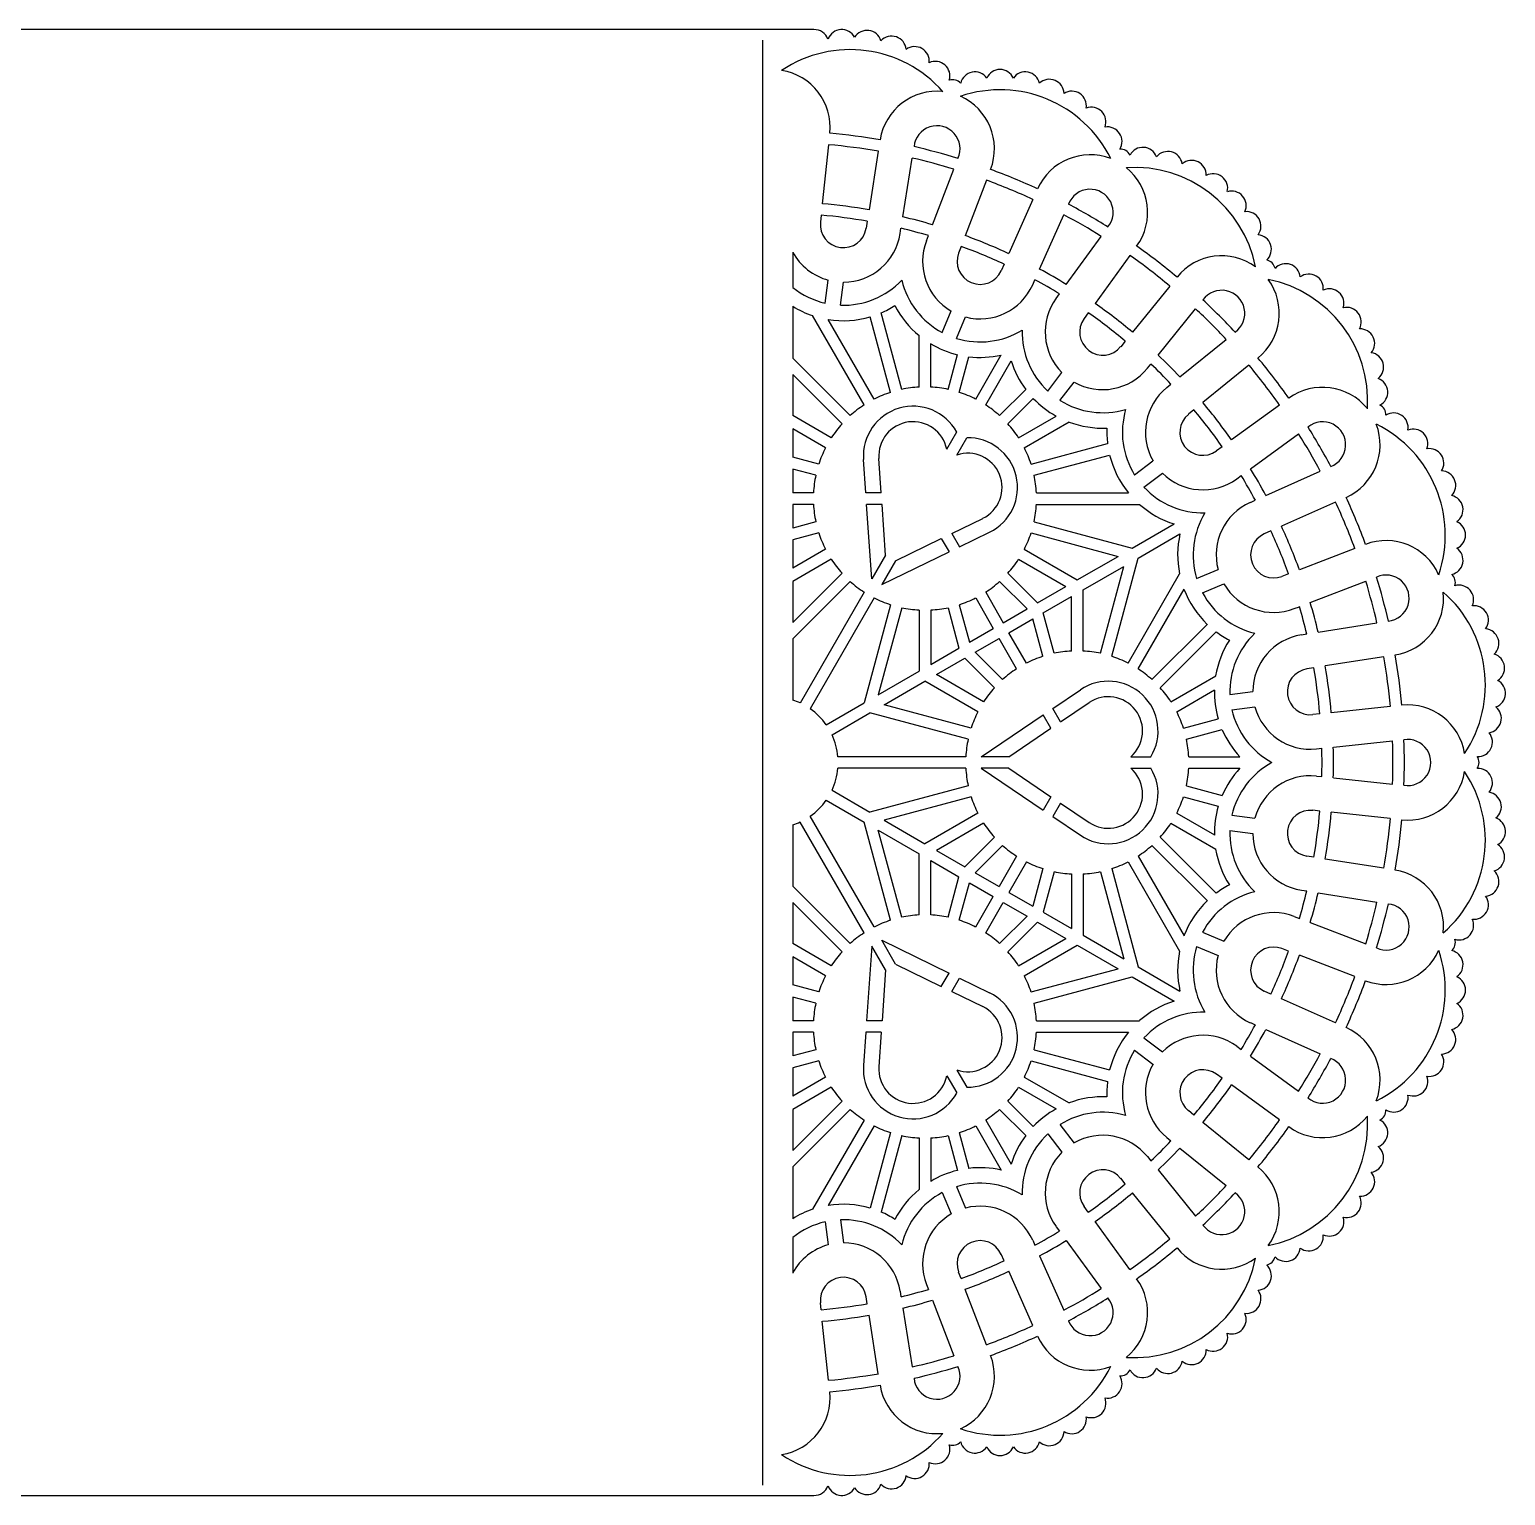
# Model space of a CAD drawing. Extents: x 40 to 332, y 42 to 187.
# Drawn here: x 185.6 to 331.6, y 42.2 to 187.2 of the extents above; entities that cross this region are included whole.
import ezdxf

# ---------------------------------------------------------------- set-up
doc = ezdxf.new("R2010")
doc.units = 0
doc.layers.get('0').update_dxf_attribs({"linetype": 'CONTINUOUS'})

msp = doc.modelspace()

# ---------------------------------------------------------------- linework, layer by layer
for p, q in [((263.18, 187.2), (108.01, 187.2)), ((258.1, 186.16), (258.1, 43.23)), ((264.63, 175.81), (264.02, 169.97)), ((269.56, 175.16), (268.64, 169.36)), ((271.98, 168.67), (272.9, 174.48)), ((274.92, 167.88), (277.03, 173.38)), ((280.26, 172.29), (278.16, 166.81)), ((284.85, 170.39), (282.47, 165.03)), ((263.9, 168.83), (263.83, 168.14)), ((268.46, 168.23), (268.36, 167.54)), ((285.51, 163.5), (287.9, 168.87)), ((271.72, 167.01), (271.8, 167.54)), ((274.32, 166.31), (274.51, 166.82)), ((288.15, 161.98), (291.61, 166.73)), ((261.1, 165.19), (261.1, 161.69)), ((277.75, 165.75), (277.5, 165.09)), ((282, 163.98), (281.72, 163.34)), ((294.45, 164.85), (291, 160.1)), ((264.31, 160.13), (264.61, 162.41)), ((265.82, 159.93), (266.12, 162.21)), ((284.83, 161.96), (285.05, 162.45)), ((287.16, 160.61), (287.48, 161.05)), ((298.39, 161.82), (294.7, 157.26)), ((261.1, 159.83), (261.1, 154.69)), ((271.87, 151.6), (269.84, 159.17)), ((275.89, 157.23), (276.77, 159.36)), ((290.33, 159.18), (289.91, 158.61)), ((297.24, 155), (300.94, 159.57)), ((268.16, 150.07), (263.06, 158.9)), ((269.15, 150.64), (264.6, 158.52)), ((270.76, 151.31), (268.76, 158.78)), ((277.3, 156.65), (278.18, 158.77)), ((273.6, 151.83), (273.6, 156.94)), ((293.98, 156.38), (293.54, 155.83)), ((299.4, 152.85), (303.97, 156.55)), ((274.74, 151.83), (274.74, 156.13)), ((276.47, 151.6), (277.39, 155.04)), ((277.57, 151.31), (278.52, 154.84)), ((279.19, 150.64), (281.71, 155.01)), ((266.78, 149.01), (261.1, 154.69)), ((280.18, 150.07), (282.7, 154.44)), ((296.18, 153.69), (296.52, 154.11)), ((306.22, 153.99), (301.66, 150.3)), ((261.1, 153.07), (261.1, 149.01)), ((265.97, 148.2), (261.1, 153.07)), ((286.33, 151.44), (287.72, 153.26)), ((287.53, 150.51), (288.93, 152.33)), ((298.09, 151.79), (298.5, 152.12)), ((281.56, 149.01), (284.15, 151.59)), ((282.37, 148.2), (284.89, 150.72)), ((264.91, 146.81), (261.1, 149.01)), ((283.43, 146.81), (287.16, 148.96)), ((300.77, 149.58), (300.23, 149.14)), ((309.25, 150.05), (304.5, 146.6)), ((261.1, 147.69), (261.1, 144.9)), ((264.33, 145.82), (261.1, 147.69)), ((284, 145.82), (288.43, 148.38)), ((276.33, 145.68), (277.31, 147.39)), ((277.31, 145.11), (278.3, 146.82)), ((284.67, 144.21), (292.24, 146.24)), ((306.37, 143.75), (311.13, 147.21)), ((263.67, 144.21), (261.1, 144.9)), ((268.32, 141.38), (268.09, 144.68)), ((269.85, 141.38), (269.61, 144.78)), ((284.97, 143.11), (292.44, 145.11)), ((303.58, 145.93), (303.01, 145.52)), ((261.1, 143.72), (261.1, 141.38)), ((263.37, 143.11), (261.1, 143.72)), ((294.91, 143.14), (296.73, 144.54)), ((295.83, 141.93), (297.66, 143.33)), ((307.9, 141.12), (313.27, 143.51)), ((305.01, 142.76), (305.45, 143.08)), ((263.14, 141.38), (261.1, 141.38)), ((261.1, 140.23), (261.1, 137.89)), ((263.14, 140.23), (261.1, 140.23)), ((269.85, 141.38), (268.32, 141.38)), ((268.92, 132.86), (268.4, 140.23)), ((269.93, 140.23), (268.4, 140.23)), ((270.28, 135.22), (269.93, 140.23)), ((285.19, 141.38), (294.3, 141.38)), ((285.19, 140.23), (295.39, 140.23)), ((306.36, 140.43), (306.85, 140.65)), ((314.78, 140.46), (309.43, 138.07)), ((276.82, 137.35), (279.89, 138.85)), ((263.37, 138.5), (261.1, 137.89)), ((263.67, 137.4), (261.1, 136.71)), ((276.82, 137.35), (277.58, 136.03)), ((277.58, 136.03), (280.56, 137.48)), ((284.67, 137.4), (293.28, 135.09)), ((284.97, 138.5), (294.68, 135.9)), ((294.68, 135.9), (298.83, 138.3)), ((295.25, 134.91), (299.4, 137.31)), ((308.38, 137.6), (307.74, 137.32)), ((261.1, 136.71), (261.1, 133.92)), ((264.33, 135.79), (261.1, 133.92)), ((271.27, 134.65), (275.79, 136.85)), ((275.79, 136.85), (276.56, 135.53)), ((284, 135.79), (289.24, 132.76)), ((316.69, 135.86), (311.21, 133.76)), ((264.91, 134.8), (261.1, 132.6)), ((270.28, 135.22), (268.92, 132.86)), ((269.91, 132.29), (276.56, 135.53)), ((271.27, 134.65), (269.91, 132.29)), ((283.43, 134.8), (288.1, 132.1)), ((289.24, 132.76), (293.28, 135.09)), ((292.65, 125.2), (295.25, 134.91)), ((265.97, 133.41), (261.1, 128.54)), ((282.37, 133.41), (285.3, 130.48)), ((289.81, 131.77), (293.85, 134.1)), ((291.54, 125.5), (293.85, 134.1)), ((294.26, 124.53), (299.36, 133.37)), ((301.05, 132.9), (303.17, 133.78)), ((310.14, 133.35), (309.49, 133.1)), ((266.78, 132.61), (261.1, 126.92)), ((261.1, 132.6), (261.1, 128.54)), ((268.16, 131.54), (261.83, 120.58)), ((280.18, 131.54), (281.91, 128.53)), ((281.56, 132.61), (284.27, 129.89)), ((285.3, 130.48), (288.1, 132.1)), ((289.81, 125.72), (289.81, 131.77)), ((295.25, 123.96), (299.8, 131.84)), ((301.63, 131.49), (303.75, 132.37)), ((312.28, 130.53), (317.77, 132.63)), ((269.15, 130.97), (262.82, 120.01)), ((270.76, 130.3), (268.16, 120.59)), ((271.87, 130.01), (269.56, 121.4)), ((276.47, 130.01), (277.54, 126.01)), ((277.57, 130.3), (278.57, 126.6)), ((279.19, 130.97), (280.92, 127.96)), ((285.87, 129.5), (288.67, 131.11)), ((288.67, 125.72), (288.67, 131.11)), ((310.71, 129.92), (311.21, 130.11)), ((273.6, 129.78), (273.6, 123.73)), ((274.74, 129.78), (274.74, 124.39)), ((281.91, 128.53), (284.27, 129.89)), ((282.48, 127.54), (284.84, 128.9)), ((285.84, 125.2), (284.84, 128.9)), ((286.94, 125.5), (285.87, 129.5)), ((313.07, 127.58), (318.88, 128.5)), ((278.57, 126.6), (280.92, 127.96)), ((284.22, 124.53), (282.48, 127.54)), ((296.63, 122.9), (302.11, 128.37)), ((297.44, 122.09), (302.98, 127.63)), ((311.41, 127.32), (311.94, 127.41)), ((261.1, 126.92), (261.1, 120.87)), ((274.74, 124.39), (277.54, 126.01)), ((279.14, 125.61), (281.5, 126.97)), ((281.85, 122.9), (279.14, 125.61)), ((283.23, 123.96), (281.5, 126.97)), ((275.31, 123.4), (278.11, 125.02)), ((281.04, 122.09), (278.11, 125.02)), ((319.55, 125.16), (313.76, 124.25)), ((269.56, 121.4), (273.6, 123.73)), ((270.13, 120.41), (274.17, 122.74)), ((279.41, 119.72), (274.17, 122.74)), ((279.98, 120.71), (275.31, 123.4)), ((298.5, 120.71), (302.93, 123.26)), ((312.63, 124.07), (311.94, 123.96)), ((286.81, 120.04), (289.56, 121.9)), ((299.08, 119.72), (302.8, 121.87)), ((304.33, 121.42), (306.61, 121.72)), ((264.41, 118.43), (268.16, 120.59)), ((278.74, 118.1), (270.13, 120.41)), ((287.58, 118.72), (286.81, 120.04)), ((287.58, 118.72), (290.41, 120.63)), ((304.53, 119.91), (306.81, 120.21)), ((320.2, 120.24), (314.37, 119.62)), ((264.98, 117.44), (268.73, 119.6)), ((278.44, 117), (268.73, 119.6)), ((279.74, 115.27), (285.86, 119.4)), ((286.63, 118.08), (285.86, 119.4)), ((299.74, 118.1), (303.18, 119.03)), ((313.23, 119.5), (312.53, 119.43)), ((282.46, 115.27), (286.63, 118.08)), ((300.04, 117), (303.57, 117.95)), ((314.57, 116.22), (320.42, 116.84)), ((312.89, 116.04), (313.43, 116.1)), ((278.22, 115.27), (265.56, 115.27)), ((278.22, 114.13), (265.56, 114.13)), ((282.46, 115.27), (279.74, 115.27)), ((279.74, 114.13), (285.86, 109.99)), ((282.46, 114.13), (279.74, 114.13)), ((282.46, 114.13), (286.63, 111.31)), ((294.55, 115.27), (296.51, 115.27)), ((294.55, 114.13), (296.51, 114.13)), ((300.27, 115.27), (305.31, 115.27)), ((300.27, 114.13), (305.31, 114.13)), ((312.89, 113.35), (313.43, 113.3)), ((314.57, 113.18), (320.42, 112.56)), ((264.41, 110.97), (268.16, 108.8)), ((264.98, 111.96), (268.73, 109.79)), ((278.44, 112.4), (268.73, 109.79)), ((278.74, 111.29), (270.13, 108.99)), ((286.63, 111.31), (285.86, 109.99)), ((299.74, 111.29), (303.18, 110.37)), ((300.04, 112.4), (303.57, 111.45)), ((279.41, 109.68), (274.17, 106.66)), ((287.58, 110.67), (286.81, 109.35)), ((287.58, 110.67), (290.41, 108.76)), ((299.08, 109.68), (302.8, 107.53)), ((313.23, 109.89), (312.53, 109.97)), ((320.2, 109.16), (314.37, 109.77)), ((261.1, 108.52), (261.1, 102.47)), ((268.16, 97.85), (261.83, 108.81)), ((269.15, 98.43), (262.82, 109.39)), ((270.76, 99.09), (268.16, 108.8)), ((270.13, 108.99), (274.17, 106.66)), ((279.98, 108.69), (275.31, 106)), ((286.81, 109.35), (289.56, 107.5)), ((298.5, 108.69), (302.93, 106.14)), ((304.53, 109.49), (306.81, 109.19)), ((269.56, 108), (273.6, 105.67)), ((271.87, 99.39), (269.56, 108)), ((281.04, 107.31), (278.11, 104.38)), ((297.44, 107.31), (302.98, 101.77)), ((304.33, 107.98), (306.61, 107.68)), ((273.6, 99.62), (273.6, 105.67)), ((275.31, 106), (278.11, 104.38)), ((281.85, 106.5), (279.14, 103.79)), ((283.23, 105.44), (281.5, 102.42)), ((295.25, 105.44), (299.8, 97.55)), ((296.63, 106.5), (302.11, 101.03)), ((312.63, 105.33), (311.94, 105.44)), ((319.55, 104.23), (313.76, 105.15)), ((274.74, 105.01), (277.54, 103.39)), ((274.74, 99.62), (274.74, 105.01)), ((279.14, 103.79), (281.5, 102.42)), ((284.22, 104.86), (282.48, 101.85)), ((285.84, 104.2), (284.84, 100.49)), ((286.94, 103.9), (285.87, 99.9)), ((288.67, 103.67), (288.67, 98.28)), ((289.81, 103.67), (289.81, 97.62)), ((291.54, 103.9), (293.85, 95.29)), ((292.65, 104.2), (295.25, 94.48)), ((294.26, 104.86), (299.36, 96.03)), ((266.78, 96.79), (261.1, 102.47)), ((276.47, 99.39), (277.54, 103.39)), ((277.57, 99.09), (278.57, 102.8)), ((278.57, 102.8), (280.92, 101.44)), ((261.1, 100.86), (261.1, 96.8)), ((265.97, 95.98), (261.1, 100.86)), ((279.19, 98.43), (280.92, 101.44)), ((280.18, 97.85), (281.91, 100.86)), ((281.91, 100.86), (284.27, 99.5)), ((282.48, 101.85), (284.84, 100.49)), ((311.41, 102.08), (311.94, 101.99)), ((313.07, 101.81), (318.88, 100.89)), ((281.56, 96.79), (284.27, 99.5)), ((285.87, 99.9), (288.67, 98.28)), ((310.71, 99.47), (311.21, 99.28)), ((282.37, 95.98), (285.3, 98.91)), ((285.3, 98.91), (288.1, 97.29)), ((301.63, 97.9), (303.75, 97.02)), ((312.28, 98.87), (317.77, 96.76)), ((264.91, 94.6), (261.1, 96.8)), ((268.92, 96.53), (268.4, 89.16)), ((270.28, 94.18), (268.92, 96.53)), ((269.91, 97.11), (276.56, 93.87)), ((271.27, 94.75), (269.91, 97.11)), ((283.43, 94.6), (288.1, 97.29)), ((284, 93.61), (289.24, 96.63)), ((289.24, 96.63), (293.28, 94.3)), ((289.81, 97.62), (293.85, 95.29)), ((301.05, 96.5), (303.17, 95.62)), ((261.1, 95.48), (261.1, 92.69)), ((264.33, 93.61), (261.1, 95.48)), ((310.14, 96.04), (309.49, 96.3)), ((316.69, 93.53), (311.21, 95.64)), ((270.28, 94.18), (269.93, 89.16)), ((271.27, 94.75), (275.79, 92.55)), ((275.79, 92.55), (276.56, 93.87)), ((284.67, 92), (293.28, 94.3)), ((284.97, 90.89), (294.68, 93.5)), ((294.68, 93.5), (298.83, 91.1)), ((295.25, 94.48), (299.4, 92.09)), ((263.67, 92), (261.1, 92.69)), ((276.82, 92.04), (277.58, 93.37)), ((276.82, 92.04), (279.89, 90.55)), ((277.58, 93.37), (280.56, 91.92)), ((308.38, 91.79), (307.74, 92.08)), ((261.1, 91.5), (261.1, 89.16)), ((263.37, 90.89), (261.1, 91.5)), ((314.78, 88.94), (309.43, 91.33)), ((263.14, 89.16), (261.1, 89.16)), ((269.93, 89.16), (268.4, 89.16)), ((285.19, 89.16), (295.39, 89.16)), ((261.1, 88.02), (261.1, 85.68)), ((263.14, 88.02), (261.1, 88.02)), ((268.32, 88.02), (268.09, 84.72)), ((269.85, 88.02), (268.32, 88.02)), ((269.85, 88.02), (269.61, 84.61)), ((285.19, 88.02), (294.3, 88.02)), ((306.36, 88.97), (306.85, 88.75)), ((307.9, 88.28), (313.27, 85.89)), ((263.37, 86.29), (261.1, 85.68)), ((284.97, 86.29), (292.44, 84.29)), ((294.91, 86.26), (296.73, 84.86)), ((295.83, 87.47), (297.66, 86.07)), ((305.01, 86.64), (305.45, 86.32)), ((263.67, 85.19), (261.1, 84.5)), ((284.67, 85.19), (292.24, 83.16)), ((306.37, 85.64), (311.13, 82.19)), ((261.1, 84.5), (261.1, 81.7)), ((264.33, 83.57), (261.1, 81.7)), ((276.33, 83.71), (277.31, 82.01)), ((277.31, 84.28), (278.3, 82.58)), ((284, 83.57), (288.43, 81.02)), ((303.58, 83.47), (303.01, 83.88)), ((264.91, 82.58), (261.1, 80.38)), ((283.43, 82.58), (287.16, 80.43)), ((309.25, 79.35), (304.5, 82.8)), ((265.97, 81.2), (261.1, 76.33)), ((266.78, 80.39), (261.1, 74.71)), ((261.1, 80.38), (261.1, 76.33)), ((281.56, 80.39), (284.15, 77.8)), ((282.37, 81.2), (284.89, 78.68)), ((268.16, 79.33), (263.06, 70.5)), ((280.18, 79.33), (282.7, 74.96)), ((287.53, 78.89), (288.93, 77.06)), ((300.77, 79.82), (300.23, 80.26)), ((306.22, 75.41), (301.66, 79.1)), ((269.15, 78.76), (264.6, 70.88)), ((270.76, 78.09), (268.76, 70.61)), ((271.87, 77.79), (269.84, 70.23)), ((273.6, 77.57), (273.6, 72.46)), ((274.74, 77.57), (274.74, 73.26)), ((276.47, 77.79), (277.39, 74.35)), ((277.57, 78.09), (278.52, 74.55)), ((279.19, 78.76), (281.71, 74.39)), ((286.33, 77.96), (287.72, 76.14)), ((298.09, 77.61), (298.5, 77.27)), ((299.4, 76.55), (303.97, 72.85)), ((261.1, 74.71), (261.1, 69.57)), ((296.18, 75.71), (296.52, 75.29)), ((293.98, 73.02), (293.54, 73.57)), ((297.24, 74.4), (300.94, 69.83)), ((275.89, 72.16), (276.77, 70.04)), ((277.3, 72.75), (278.18, 70.62)), ((298.39, 67.57), (294.7, 72.13)), ((290.33, 70.22), (289.91, 70.78)), ((264.31, 69.27), (264.61, 66.99)), ((265.82, 69.47), (266.12, 67.19)), ((287.16, 68.78), (287.48, 68.35)), ((294.45, 64.55), (291, 69.29)), ((261.1, 67.71), (261.1, 64.2)), ((284.83, 67.44), (285.05, 66.94)), ((288.15, 67.42), (291.61, 62.66)), ((282, 65.41), (281.72, 66.05)), ((285.51, 65.9), (287.9, 60.52)), ((277.75, 63.65), (277.5, 64.3)), ((284.85, 59.01), (282.47, 64.37)), ((274.32, 63.08), (274.51, 62.58)), ((268.46, 61.16), (268.36, 61.86)), ((271.72, 62.39), (271.8, 61.86)), ((274.92, 61.51), (277.03, 56.02)), ((280.26, 57.11), (278.16, 62.58)), ((263.9, 60.56), (263.83, 61.26)), ((269.56, 54.24), (268.64, 60.03)), ((271.98, 60.72), (272.9, 54.91)), ((264.63, 53.59), (264.02, 59.43)), ((108.01, 42.2), (263.18, 42.2))]:
    msp.add_line(p, q)
for centre, radius, start, end in [((263.21, 185.73), 1.47, 21.1515, 91.1016), ((265.94, 185.76), 1.44, 27.8079, 159.6921), ((268.44, 185.68), 1.44, 16.5579, 148.4421), ((270.88, 185.11), 1.44, 5.3079, 137.1921), ((273.16, 184.07), 1.44, 354.0579, 125.9421), ((266.77, 173), 12.21, 41.2336, 123.7664), ((275.2, 182.61), 1.44, 342.8079, 114.6921), ((259.1, 177.54), 5.69, 353.9975, 81.0148), ((279.11, 181.57), 1.44, 35.3079, 167.1921), ((281.6, 181.81), 1.44, 24.0579, 155.9421), ((284.09, 181.57), 1.44, 12.8079, 144.6921), ((275.36, 175.4), 5.69, 83.9852, 171.0025), ((276.9, 181.16), 1.08, 42.3516, 107.6484), ((281.6, 169.03), 12.21, 26.2336, 108.7664), ((286.49, 180.84), 1.44, 1.5579, 133.4421), ((288.7, 179.66), 1.44, 350.3079, 122.1921), ((275.36, 175.4), 5.69, 338.9975, 66.0148), ((290.64, 178.07), 1.44, 339.0579, 110.9421), ((259.1, 114.7), 62.5, 80.194, 84.806), ((275.36, 175.4), 2.28, 335.4519, 174.5481), ((292.23, 176.13), 1.44, 327.8079, 99.6921), ((259.1, 114.7), 61.36, 80.1789, 84.8211), ((259.1, 114.7), 62.5, 72.9345, 77.0655), ((293.5, 174.29), 1.08, 27.3516, 92.6484), ((295.73, 174.11), 1.44, 20.3079, 152.1921), ((259.1, 114.7), 61.36, 73.0038, 76.9962), ((290.51, 169.12), 5.69, 68.9852, 156.0025), ((298.2, 173.7), 1.44, 9.0579, 140.9421), ((300.55, 172.82), 1.44, 357.8079, 129.6921), ((259.1, 114.7), 61.36, 65.1789, 69.8211), ((259.1, 114.7), 62.5, 65.194, 69.806), ((294.9, 161.35), 12.21, 11.2336, 93.7664), ((290.51, 169.12), 5.69, 323.9975, 51.0148), ((302.68, 171.5), 1.44, 346.5579, 118.4421), ((290.51, 169.12), 2.28, 320.4519, 159.5481), ((304.51, 169.78), 1.44, 335.3079, 107.1921), ((259.1, 114.7), 55.49, 80.0918, 84.9082), ((259.1, 114.7), 62.5, 57.9345, 62.0655), ((266.1, 167.9), 2.28, 173.9975, 351.0025), ((259.1, 114.7), 54.35, 80.0727, 84.9273), ((259.1, 114.7), 55.49, 73.4281, 76.5719), ((259.1, 114.7), 61.36, 58.0038, 61.9962), ((305.97, 167.75), 1.44, 324.0579, 95.9421), ((266.1, 167.9), 5.69, 270.1913, 351.0023), ((259.1, 114.7), 54.35, 73.5214, 76.4786), ((259.1, 114.7), 55.49, 65.0918, 69.9082), ((307, 165.46), 1.44, 312.8079, 84.6921), ((266.1, 167.9), 5.69, 208.4101, 254.8087), ((279.63, 164.27), 5.69, 158.9977, 239.8087), ((279.63, 164.27), 2.28, 158.9975, 336.0025), ((259.1, 114.7), 54.35, 65.0727, 69.9273), ((259.1, 114.7), 62.5, 50.194, 54.806), ((259.1, 114.7), 61.36, 50.1789, 54.8211), ((303.53, 159.13), 5.69, 53.9852, 141.0025), ((307.75, 163.35), 1.08, 12.3516, 77.6484), ((309.86, 162.6), 1.44, 5.3079, 137.1921), ((266.1, 167.9), 7.97, 267.9798, 316.4523), ((279.63, 164.27), 7.97, 193.5477, 242.0202), ((259.1, 114.7), 54.35, 58.5214, 61.4786), ((259.1, 114.7), 55.49, 58.4281, 61.5719), ((303.53, 159.13), 5.69, 308.9975, 36.0148), ((305.75, 150.5), 12.21, 356.2336, 78.7664), ((312.14, 161.57), 1.44, 354.0579, 125.9421), ((266.1, 167.9), 7.97, 231.1279, 257.0202), ((279.63, 164.27), 5.69, 255.1913, 336.0023), ((291.76, 157.27), 5.69, 143.9977, 224.8087), ((303.53, 159.13), 2.28, 305.4519, 144.5481), ((314.18, 160.11), 1.44, 342.8079, 114.6921), ((266.1, 167.9), 9.5, 238.2008, 251.3417), ((266.1, 167.9), 9.5, 293.1912, 302.5235), ((279.63, 164.27), 9.5, 207.4765, 230.5604), ((259.1, 114.7), 54.35, 50.0727, 54.9273), ((259.1, 114.7), 55.49, 50.0918, 54.9082), ((259.1, 114.7), 61.36, 43.0038, 46.9962), ((259.1, 114.7), 62.5, 42.9345, 47.0655), ((315.89, 158.28), 1.44, 331.5579, 103.4421), ((266.1, 167.9), 9.5, 260.9121, 286.2723), ((291.76, 157.27), 2.28, 143.9975, 321.0025), ((279.63, 164.27), 7.97, 252.9798, 301.4523), ((291.76, 157.27), 7.97, 178.5477, 227.0202), ((317.22, 156.15), 1.44, 320.3079, 92.1921), ((279.63, 164.27), 9.5, 239.003, 256.3719), ((279.63, 164.27), 9.5, 263.2917, 282.6423), ((259.1, 114.7), 55.49, 43.4281, 46.5719), ((318.1, 153.81), 1.44, 309.0579, 80.9421), ((291.76, 157.27), 9.5, 197.3577, 216.7083), ((291.76, 157.27), 5.69, 240.1913, 321.0023), ((259.1, 114.7), 54.35, 43.5214, 46.4786), ((259.1, 114.7), 61.36, 35.1789, 39.8211), ((259.1, 114.7), 62.5, 35.194, 39.806), ((318.51, 151.33), 1.44, 297.8079, 69.6921), ((274.17, 140.81), 11.04, 107.9649, 117.0351), ((274.17, 140.81), 11.04, 92.9649, 102.0351), ((274.17, 140.81), 11.04, 77.9649, 87.0351), ((274.17, 140.81), 11.04, 62.9649, 72.0351), ((291.76, 157.27), 9.5, 223.6281, 240.997), ((291.76, 157.27), 7.97, 237.9798, 286.4523), ((301.67, 147.36), 5.69, 128.9977, 209.8087), ((313.51, 146.12), 5.69, 38.9852, 126.0025), ((274.17, 140.81), 11.04, 122.9649, 132.0351), ((273, 145.02), 4.92, 28.7387, 184.021), ((274.17, 140.81), 11.04, 47.9649, 57.0351), ((301.67, 147.36), 7.97, 163.5477, 212.0202), ((301.67, 147.36), 2.28, 128.9975, 306.0025), ((259.1, 114.7), 54.35, 35.0727, 39.9273), ((259.1, 114.7), 55.49, 35.0918, 39.9082), ((318.68, 149.1), 1.08, 357.3516, 62.6484), ((320.53, 147.83), 1.44, 350.3079, 122.1921), ((274.17, 140.81), 11.04, 137.9649, 147.0351), ((273, 145.02), 3.39, 11.255, 184.021), ((274.17, 140.81), 11.04, 32.9649, 42.0351), ((291.76, 157.27), 9.5, 249.4396, 272.5235), ((301.67, 147.36), 9.5, 177.4765, 186.8088), ((313.51, 146.12), 2.28, 290.4519, 129.5481), ((259.1, 114.7), 62.5, 27.9345, 32.0655), ((313.51, 146.12), 5.69, 293.9975, 21.0148), ((313.43, 137.2), 12.21, 341.2336, 63.7664), ((322.47, 146.24), 1.44, 339.0579, 110.9421), ((278.41, 141.9), 4.92, 295.979, 91.2613), ((259.1, 114.7), 61.36, 28.0038, 31.9962), ((274.17, 140.81), 11.04, 152.9649, 162.0351), ((278.41, 141.9), 3.39, 295.979, 108.745), ((274.17, 140.81), 11.04, 17.9649, 27.0351), ((301.67, 147.36), 9.5, 193.7277, 219.0879), ((324.06, 144.31), 1.44, 327.8079, 99.6921), ((274.17, 140.81), 11.04, 167.9649, 177.0351), ((274.17, 140.81), 11.04, 2.9649, 12.0351), ((301.67, 147.36), 5.69, 225.1913, 306.0023), ((259.1, 114.7), 55.49, 28.4281, 31.5719), ((325.24, 142.1), 1.44, 316.5579, 88.4421), ((301.67, 147.36), 7.97, 222.9798, 271.4523), ((259.1, 114.7), 54.35, 28.5214, 31.4786), ((274.17, 140.81), 11.04, 182.9649, 192.0351), ((274.17, 140.81), 11.04, 347.9649, 357.0351), ((301.67, 147.36), 9.5, 228.6583, 252.6423), ((308.67, 135.23), 5.69, 113.9977, 194.8087), ((259.1, 114.7), 61.36, 20.1789, 24.8211), ((259.1, 114.7), 62.5, 20.194, 24.806), ((325.96, 139.7), 1.44, 305.3079, 77.1921), ((308.67, 135.23), 7.97, 148.5477, 197.0202), ((274.17, 140.81), 11.04, 197.9649, 207.0351), ((274.17, 140.81), 11.04, 332.9649, 342.0351), ((308.67, 135.23), 9.5, 167.3577, 191.3417), ((308.67, 135.23), 2.28, 113.9975, 291.0025), ((259.1, 114.7), 54.35, 20.0727, 24.9273), ((259.1, 114.7), 55.49, 20.0918, 24.9082), ((326.21, 137.2), 1.44, 294.0579, 65.9421), ((319.79, 130.96), 5.69, 23.9852, 111.0025), ((325.96, 134.71), 1.44, 282.8079, 54.6921), ((274.17, 140.81), 11.04, 212.9649, 222.0351), ((274.17, 140.81), 11.04, 317.9649, 327.0351), ((319.79, 130.96), 2.28, 275.4519, 114.5481), ((259.1, 114.7), 62.5, 12.9345, 17.0655), ((325.56, 132.51), 1.08, 342.3516, 47.6484), ((274.17, 140.81), 11.04, 227.9649, 237.0351), ((274.17, 140.81), 11.04, 302.9649, 312.0351), ((308.67, 135.23), 9.5, 200.9121, 226.2723), ((308.67, 135.23), 7.97, 207.9798, 256.4523), ((308.67, 135.23), 5.69, 210.1913, 291.0023), ((259.1, 114.7), 61.36, 13.0038, 16.9962), ((319.79, 130.96), 5.69, 278.9975, 6.0148), ((317.4, 122.37), 12.21, 326.2336, 48.7664), ((327.01, 130.8), 1.44, 335.3079, 107.1921), ((274.17, 140.81), 11.04, 242.9649, 252.0351), ((274.17, 140.81), 11.04, 257.9649, 267.0351), ((274.17, 140.81), 11.04, 272.9649, 282.0351), ((274.17, 140.81), 11.04, 287.9649, 297.0351), ((259.1, 114.7), 54.35, 13.5214, 16.4786), ((259.1, 114.7), 55.49, 13.4281, 16.5719), ((328.47, 128.77), 1.44, 324.0579, 95.9421), ((308.67, 135.23), 9.5, 233.1912, 242.5235), ((312.3, 121.7), 7.97, 133.5477, 182.0202), ((312.3, 121.7), 5.69, 98.9977, 179.8087), ((329.51, 126.48), 1.44, 312.8079, 84.6921), ((289.24, 114.7), 11.04, 92.9649, 102.0351), ((289.24, 114.7), 11.04, 77.9649, 87.0351), ((312.3, 121.7), 9.5, 147.4765, 170.5604), ((289.24, 114.7), 11.04, 107.9649, 117.0351), ((289.24, 114.7), 11.04, 62.9649, 72.0351), ((259.1, 114.7), 55.49, 5.0918, 9.9082), ((259.1, 114.7), 61.36, 5.1789, 9.8211), ((259.1, 114.7), 62.5, 5.194, 9.806), ((330.07, 124.04), 1.44, 301.5579, 73.4421), ((289.24, 114.7), 11.04, 122.9649, 132.0351), ((292.31, 117.82), 4.92, 328.7387, 124.021), ((289.24, 114.7), 11.04, 47.9649, 57.0351), ((312.3, 121.7), 2.28, 98.9975, 276.0025), ((259.1, 114.7), 54.35, 5.0727, 9.9273), ((330.16, 121.54), 1.44, 290.3079, 62.1921), ((289.24, 114.7), 11.04, 137.9649, 147.0351), ((292.31, 117.82), 3.39, 311.255, 124.021), ((289.24, 114.7), 11.04, 32.9649, 42.0351), ((312.3, 121.7), 9.5, 179.003, 196.3719), ((259.1, 114.7), 6.49, 65.0483, 72.0501), ((259.1, 114.7), 6.49, 35.0483, 54.9517), ((312.3, 121.7), 7.97, 192.9798, 241.4523), ((312.3, 121.7), 5.69, 195.1913, 276.0023), ((321.93, 114.7), 5.69, 8.9852, 96.0025), ((329.75, 119.07), 1.44, 279.0579, 50.9421), ((289.24, 114.7), 11.04, 152.9649, 162.0351), ((289.24, 114.7), 11.04, 17.9649, 27.0351), ((259.1, 114.7), 6.49, 5.0483, 24.9517), ((289.24, 114.7), 11.04, 167.9649, 177.0351), ((289.24, 114.7), 11.04, 2.9649, 12.0351), ((312.3, 121.7), 9.5, 203.2917, 222.6423), ((259.1, 114.7), 61.36, 358.0038, 1.9962), ((321.93, 114.7), 2.28, 260.4519, 99.5481), ((259.1, 114.7), 62.5, 357.9345, 2.0655), ((328.87, 116.72), 1.44, 267.8079, 39.6921), ((259.1, 114.7), 54.35, 358.5214, 1.4786), ((259.1, 114.7), 55.49, 358.4281, 1.5719), ((259.1, 114.7), 6.49, 335.0483, 354.9517), ((289.24, 114.7), 11.04, 182.9649, 192.0351), ((292.31, 111.58), 4.92, 235.979, 31.2613), ((292.31, 111.58), 3.39, 235.979, 48.745), ((289.24, 114.7), 11.04, 347.9649, 357.0351), ((312.3, 107.69), 9.5, 137.3577, 156.7083), ((312.3, 107.69), 7.97, 118.5477, 167.0202), ((327.9, 114.7), 1.08, 327.3516, 32.6484), ((328.87, 112.68), 1.44, 320.3079, 92.1921), ((312.3, 107.69), 5.69, 83.9977, 164.8087), ((321.93, 114.7), 5.69, 263.9975, 351.0148), ((317.4, 107.02), 12.21, 311.2336, 33.7664), ((259.1, 114.7), 6.49, 305.0483, 324.9517), ((289.24, 114.7), 11.04, 197.9649, 207.0351), ((289.24, 114.7), 11.04, 332.9649, 342.0351), ((329.75, 110.33), 1.44, 309.0579, 80.9421), ((312.3, 107.69), 9.5, 163.6281, 180.997), ((312.3, 107.69), 2.28, 83.9975, 261.0025), ((259.1, 114.7), 54.35, 350.0727, 354.9273), ((259.1, 114.7), 55.49, 350.0918, 354.9082), ((259.1, 114.7), 6.49, 287.9499, 294.9517), ((289.24, 114.7), 11.04, 212.9649, 222.0351), ((289.24, 114.7), 11.04, 317.9649, 327.0351), ((259.1, 114.7), 61.36, 350.1789, 354.8211), ((259.1, 114.7), 62.5, 350.194, 354.806), ((330.16, 107.86), 1.44, 297.8079, 69.6921), ((312.3, 107.69), 7.97, 177.9798, 226.4523), ((312.3, 107.69), 5.69, 180.1913, 261.0023), ((330.07, 105.35), 1.44, 286.5579, 58.4421), ((289.24, 114.7), 11.04, 227.9649, 237.0351), ((289.24, 114.7), 11.04, 302.9649, 312.0351), ((312.3, 107.69), 9.5, 189.4396, 212.5235), ((289.24, 114.7), 11.04, 242.9649, 252.0351), ((289.24, 114.7), 11.04, 257.9649, 267.0351), ((289.24, 114.7), 11.04, 272.9649, 282.0351), ((289.24, 114.7), 11.04, 287.9649, 297.0351), ((319.79, 98.43), 5.69, 353.9852, 81.0025), ((329.51, 102.91), 1.44, 275.3079, 47.1921), ((308.67, 94.16), 9.5, 117.4765, 126.8088), ((308.67, 94.16), 9.5, 133.7277, 159.0879), ((308.67, 94.16), 7.97, 103.5477, 152.0202), ((259.1, 114.7), 54.35, 343.5214, 346.4786), ((259.1, 114.7), 55.49, 343.4281, 346.5719), ((259.1, 114.7), 61.36, 343.0038, 346.9962), ((328.47, 100.63), 1.44, 264.0579, 35.9421), ((274.17, 88.59), 11.04, 92.9649, 102.0351), ((274.17, 88.59), 11.04, 77.9649, 87.0351), ((308.67, 94.16), 5.69, 68.9977, 149.8087), ((319.79, 98.43), 2.28, 245.4519, 84.5481), ((259.1, 114.7), 62.5, 342.9345, 347.0655), ((274.17, 88.59), 11.04, 122.9649, 132.0351), ((274.17, 88.59), 11.04, 107.9649, 117.0351), ((274.17, 88.59), 11.04, 62.9649, 72.0351), ((274.17, 88.59), 11.04, 47.9649, 57.0351), ((327.01, 98.59), 1.44, 252.8079, 24.6921), ((308.67, 94.16), 7.97, 162.9798, 211.4523), ((308.67, 94.16), 2.28, 68.9975, 246.0025), ((325.56, 96.89), 1.08, 312.3516, 17.6484), ((274.17, 88.59), 11.04, 137.9649, 147.0351), ((274.17, 88.59), 11.04, 32.9649, 42.0351), ((308.67, 94.16), 9.5, 168.6583, 192.6423), ((308.67, 94.16), 5.69, 165.1913, 246.0023), ((259.1, 114.7), 54.35, 335.0727, 339.9273), ((259.1, 114.7), 55.49, 335.0918, 339.9082), ((319.79, 98.43), 5.69, 248.9975, 336.0148), ((313.43, 92.19), 12.21, 296.2336, 18.7664), ((325.96, 94.69), 1.44, 305.3079, 77.1921), ((274.17, 88.59), 11.04, 152.9649, 162.0351), ((274.17, 88.59), 11.04, 17.9649, 27.0351), ((259.1, 114.7), 61.36, 335.1789, 339.8211), ((326.21, 92.19), 1.44, 294.0579, 65.9421), ((259.1, 114.7), 62.5, 335.194, 339.806), ((274.17, 88.59), 11.04, 167.9649, 177.0351), ((278.41, 87.5), 3.39, 251.255, 64.021), ((278.41, 87.5), 4.92, 268.7387, 64.021), ((274.17, 88.59), 11.04, 2.9649, 12.0351), ((301.67, 82.03), 9.5, 107.3577, 131.3417), ((325.96, 89.7), 1.44, 282.8079, 54.6921), ((301.67, 82.03), 7.97, 88.5477, 137.0202), ((274.17, 88.59), 11.04, 182.9649, 192.0351), ((274.17, 88.59), 11.04, 347.9649, 357.0351), ((301.67, 82.03), 9.5, 140.9121, 166.2723), ((301.67, 82.03), 5.69, 53.9977, 134.8087), ((259.1, 114.7), 54.35, 328.5214, 331.4786), ((259.1, 114.7), 55.49, 328.4281, 331.5719), ((313.51, 83.28), 5.69, 338.9852, 66.0025), ((325.24, 87.3), 1.44, 271.5579, 43.4421), ((301.67, 82.03), 7.97, 147.9798, 196.4523), ((274.17, 88.59), 11.04, 197.9649, 207.0351), ((273, 84.37), 4.92, 175.979, 331.2613), ((274.17, 88.59), 11.04, 332.9649, 342.0351), ((301.67, 82.03), 5.69, 150.1913, 231.0023), ((259.1, 114.7), 61.36, 328.0038, 331.9962), ((313.51, 83.28), 2.28, 230.4519, 69.5481), ((259.1, 114.7), 62.5, 327.9345, 332.0655), ((324.06, 85.09), 1.44, 260.3079, 32.1921), ((273, 84.37), 3.39, 175.979, 348.745), ((301.67, 82.03), 2.28, 53.9975, 231.0025), ((259.1, 114.7), 54.35, 320.0727, 324.9273), ((322.47, 83.15), 1.44, 249.0579, 20.9421), ((274.17, 88.59), 11.04, 212.9649, 222.0351), ((274.17, 88.59), 11.04, 317.9649, 327.0351), ((301.67, 82.03), 9.5, 173.1912, 182.5235), ((259.1, 114.7), 55.49, 320.0918, 324.9082), ((320.53, 81.56), 1.44, 237.8079, 9.6921), ((274.17, 88.59), 11.04, 227.9649, 237.0351), ((274.17, 88.59), 11.04, 302.9649, 312.0351), ((291.76, 72.13), 9.5, 119.003, 136.3719), ((291.76, 72.13), 9.5, 87.4765, 110.5604), ((318.68, 80.29), 1.08, 297.3516, 2.6484), ((291.76, 72.13), 7.97, 73.5477, 122.0202), ((259.1, 114.7), 61.36, 320.1789, 324.8211), ((305.75, 78.9), 12.21, 281.2336, 3.7664), ((313.51, 83.28), 5.69, 233.9975, 321.0148), ((318.51, 78.06), 1.44, 290.3079, 62.1921), ((274.17, 88.59), 11.04, 242.9649, 252.0351), ((274.17, 88.59), 11.04, 257.9649, 267.0351), ((274.17, 88.59), 11.04, 272.9649, 282.0351), ((274.17, 88.59), 11.04, 287.9649, 297.0351), ((291.76, 72.13), 9.5, 143.2917, 162.6423), ((291.76, 72.13), 7.97, 132.9798, 181.4523), ((291.76, 72.13), 5.69, 38.9977, 119.8087), ((259.1, 114.7), 62.5, 320.194, 324.806), ((291.76, 72.13), 5.69, 135.1913, 216.0023), ((259.1, 114.7), 54.35, 313.5214, 316.4786), ((259.1, 114.7), 55.49, 313.4281, 316.5719), ((318.1, 75.59), 1.44, 279.0579, 50.9421), ((279.63, 65.12), 9.5, 77.3577, 96.7083), ((303.53, 70.27), 5.69, 323.9852, 51.0025), ((279.63, 65.12), 9.5, 103.6281, 120.997), ((279.63, 65.12), 7.97, 58.5477, 107.0202), ((291.76, 72.13), 2.28, 38.9975, 216.0025), ((259.1, 114.7), 54.35, 305.0727, 309.9273), ((317.22, 73.24), 1.44, 267.8079, 39.6921), ((279.63, 65.12), 9.5, 129.4396, 152.5235), ((279.63, 65.12), 7.97, 117.9798, 166.4523), ((259.1, 114.7), 55.49, 305.0918, 309.9082), ((259.1, 114.7), 61.36, 313.0038, 316.9962), ((303.53, 70.27), 2.28, 215.4519, 54.5481), ((259.1, 114.7), 62.5, 312.9345, 317.0655), ((315.89, 71.12), 1.44, 256.5579, 28.4421), ((266.1, 61.5), 9.5, 108.6583, 121.7992), ((266.1, 61.5), 9.5, 73.7277, 99.0879), ((266.1, 61.5), 9.5, 57.4765, 66.8088), ((279.63, 65.12), 5.69, 23.9977, 104.8087), ((266.1, 61.5), 7.97, 102.9798, 128.8721), ((266.1, 61.5), 7.97, 43.5477, 92.0202), ((279.63, 65.12), 5.69, 120.1913, 201.0023), ((314.18, 69.29), 1.44, 245.3079, 17.1921), ((266.1, 61.5), 5.69, 8.9977, 89.8087), ((279.63, 65.12), 2.28, 23.9975, 201.0025), ((259.1, 114.7), 54.35, 298.5214, 301.4786), ((259.1, 114.7), 55.49, 298.4281, 301.5719), ((259.1, 114.7), 61.36, 305.1789, 309.8211), ((312.14, 67.83), 1.44, 234.0579, 5.9421), ((266.1, 61.5), 5.69, 105.1913, 151.5899), ((259.1, 114.7), 62.5, 305.194, 309.806), ((303.53, 70.27), 5.69, 218.9975, 306.0148), ((307.75, 66.04), 1.08, 282.3516, 347.6484), ((309.86, 66.79), 1.44, 222.8079, 354.6921), ((259.1, 114.7), 54.35, 290.0727, 294.9273), ((259.1, 114.7), 55.49, 290.0918, 294.9082), ((294.9, 68.04), 12.21, 266.2336, 348.7664), ((307, 63.93), 1.44, 275.3079, 47.1921), ((266.1, 61.5), 2.28, 8.9975, 186.0025), ((290.51, 60.28), 5.69, 308.9852, 36.0025), ((259.1, 114.7), 54.35, 283.5214, 286.4786), ((259.1, 114.7), 55.49, 283.4281, 286.5719), ((259.1, 114.7), 61.36, 298.0038, 301.9962), ((290.51, 60.28), 2.28, 200.4519, 39.5481), ((259.1, 114.7), 62.5, 297.9345, 302.0655), ((305.97, 61.65), 1.44, 264.0579, 35.9421), ((259.1, 114.7), 54.35, 275.0727, 279.9273), ((259.1, 114.7), 55.49, 275.0918, 279.9082), ((304.51, 59.61), 1.44, 252.8079, 24.6921), ((259.1, 114.7), 61.36, 290.1789, 294.8211), ((259.1, 114.7), 62.5, 290.194, 294.806), ((290.51, 60.28), 5.69, 203.9975, 291.0148), ((302.68, 57.9), 1.44, 241.5579, 13.4421), ((259.1, 114.7), 61.36, 283.0038, 286.9962), ((275.36, 54), 5.69, 293.9852, 21.0025), ((300.55, 56.58), 1.44, 230.3079, 2.1921), ((259.1, 114.7), 61.36, 275.1789, 279.8211), ((275.36, 54), 2.28, 185.4519, 24.5481), ((259.1, 114.7), 62.5, 282.9345, 287.0655), ((281.6, 60.37), 12.21, 251.2336, 333.7664), ((292.23, 53.26), 1.44, 260.3079, 32.1921), ((293.5, 55.11), 1.08, 267.3516, 332.6484), ((295.73, 55.29), 1.44, 207.8079, 339.6921), ((298.2, 55.7), 1.44, 219.0579, 350.9421), ((259.1, 114.7), 62.5, 275.194, 279.806), ((275.36, 54), 5.69, 188.9975, 276.0148), ((259.1, 51.86), 5.69, 278.9852, 6.0025), ((290.64, 51.33), 1.44, 249.0579, 20.9421), ((288.7, 49.74), 1.44, 237.8079, 9.6921), ((266.77, 56.39), 12.21, 236.2336, 318.7664), ((286.49, 48.56), 1.44, 226.5579, 358.4421), ((275.2, 46.78), 1.44, 245.3079, 17.1921), ((276.9, 48.24), 1.08, 252.3516, 317.6484), ((279.11, 47.83), 1.44, 192.8079, 324.6921), ((281.6, 47.58), 1.44, 204.0579, 335.9421), ((284.09, 47.83), 1.44, 215.3079, 347.1921), ((273.16, 45.32), 1.44, 234.0579, 5.9421), ((270.88, 44.29), 1.44, 222.8079, 354.6921), ((263.21, 43.67), 1.47, 268.8984, 338.8485), ((265.94, 43.64), 1.44, 200.3079, 332.1921), ((268.44, 43.72), 1.44, 211.5579, 343.4421)]:
    msp.add_arc(centre, radius, start, end)

doc.saveas('drawing.dxf')
